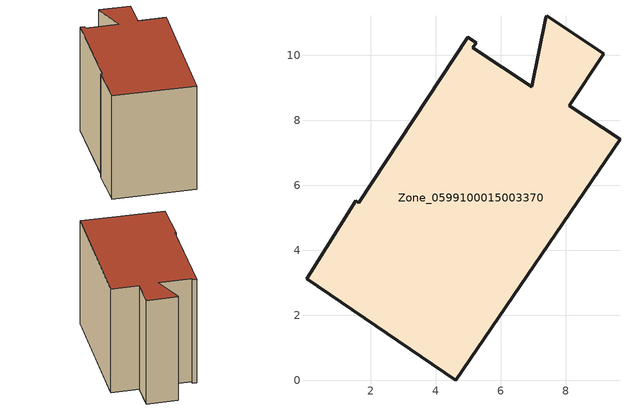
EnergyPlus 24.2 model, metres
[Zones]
Zone_0599100015003370
 floor ground (C_G): 4.99,10.56 5.25,10.39 5.14,10.23 6.95,9.04 7.38,11.17 7.42,11.22 9.17,10.06 8.11,8.45 9.68,7.42 4.62,0 0.02,3.12 0.14,3.29 1.54,5.52 1.64,5.46 z0.91
 wall outside (C_F): 9.68,7.42 8.11,8.45 9.17,10.06 7.42,11.22 7.38,11.17 6.95,9.04 5.14,10.23 5.25,10.39 4.99,10.56 1.64,5.46 1.54,5.52 0.14,3.29 0.02,3.12 4.62,0 9.68,7.42 z0.91:8.49
 roof outside (C_R): 4.99,10.56 1.64,5.46 1.54,5.52 0.14,3.29 0.02,3.12 4.62,0 9.68,7.42 8.11,8.45 9.17,10.06 7.42,11.22 7.38,11.17 6.95,9.04 5.14,10.23 5.25,10.39 z8.49
[BUILDING]
Pand.0599100015003370: North Axis=0; Terrain=City; Loads Convergence Tolerance Value=0.04; Temperature Convergence Tolerance Value=0.4; Solar Distribution=FullExterior; Maximum Number of Warmup Days=25; Minimum Number of Warmup Days=1
[Site:Location]
Rotterdam.The.Hague.AP_ZH_NLD Design_Conditions: Latitude=51.96; Longitude=4.45; Time Zone=1; Elevation=-4.5
[SITE:GROUNDTEMPERATURE:BUILDINGSURFACE]
18, 18, 18, 18, 18, 18, 18, 18, 18, 18, 18, 18
[MATERIAL] Thermal Absorptance=0.9; Solar Absorptance=0.7; Visible Absorptance=0.7
Name | Roughness | Thickness | Conductivity | Density | Specific Heat
G.TI.1965-1974 | MediumSmooth | 0.15 | 0.882353 | 540 | 1210
F.TI.1965-1974 | Rough | 0.3 | 0.697674 | 1920 | 840
R.TI.1965-1974 | MediumRough | 0.2 | 0.232558 | 1500 | 1000
[CONSTRUCTION]
C_G: G.TI.1965-1974
C_F: F.TI.1965-1974
C_R: R.TI.1965-1974
[ZONE]
Zone_0599100015003370: Type=1; Multiplier=1; Ceiling Height=Autocalculate; Volume=Autocalculate; Floor Area=autocalculate; Part of Total Floor Area=Yes
[ZONEINFILTRATION:DESIGNFLOWRATE]
Infil_Zone_0599100015003370: Zone or ZoneList or Space or SpaceList=Zone_0599100015003370; Schedule=AlwaysOn; Design Flow Rate Calculation Method=Flow/Area; Flow Rate per Floor Area=0.003; Constant Term Coefficient=1; Temperature Term Coefficient=0; Velocity Term Coefficient=0; Velocity Squared Term Coefficient=0
[HVACTEMPLATE:ZONE:IDEALLOADSAIRSYSTEM]
Zone_0599100015003370: Maximum Heating Supply Air Temperature=50; Minimum Cooling Supply Air Temperature=13; Maximum Heating Supply Air Humidity Ratio=0.0156; Minimum Cooling Supply Air Humidity Ratio=0.0077; Heating Limit=NoLimit; Cooling Limit=NoLimit; Dehumidification Control Type=ConstantSensibleHeatRatio; Cooling Sensible Heat Ratio=0.7; Dehumidification Setpoint=60; Humidification Control Type=None; Humidification Setpoint=30; Outdoor Air Method=None; Outdoor Air Flow Rate per Person=0.00944; Outdoor Air Flow Rate per Zone Floor Area=0; Outdoor Air Flow Rate per Zone=0; Demand Controlled Ventilation Type=None; Outdoor Air Economizer Type=NoEconomizer; Heat Recovery Type=None; Sensible Heat Recovery Effectiveness=0.7; Latent Heat Recovery Effectiveness=0.65
[ZONECONTROL:THERMOSTAT]
ThermostatControl_Zone_0599100015003370: Zone or ZoneList=Zone_0599100015003370; Control Type Schedule=DualSetpointControlType; Control 1=Thermostat_Zone_0599100015003370; Temperature Difference Between Cutout And Setpoint=0
[THERMOSTATSETPOINT:DUALSETPOINT]
Thermostat_Zone_0599100015003370: Heating Setpoint Temperature Schedule=HeatingSetpoint_Zone_0599100015003370; Cooling Setpoint Temperature Schedule=CoolingSetpoint_Zone_0599100015003370
[SCHEDULE:COMPACT]
HeatingSetpoint_Zone_0599100015003370: Through: 12/31, For: AllDays, Until: 24:00, 21
CoolingSetpoint_Zone_0599100015003370: Through: 12/31, For: AllDays, Until: 24:00, 24
DualSetpointControlType: Through: 12/31, For: AllDays, Until: 24:00, 4
AlwaysOn: Through: 12/31, For: AllDays, Until: 24:00, 1
